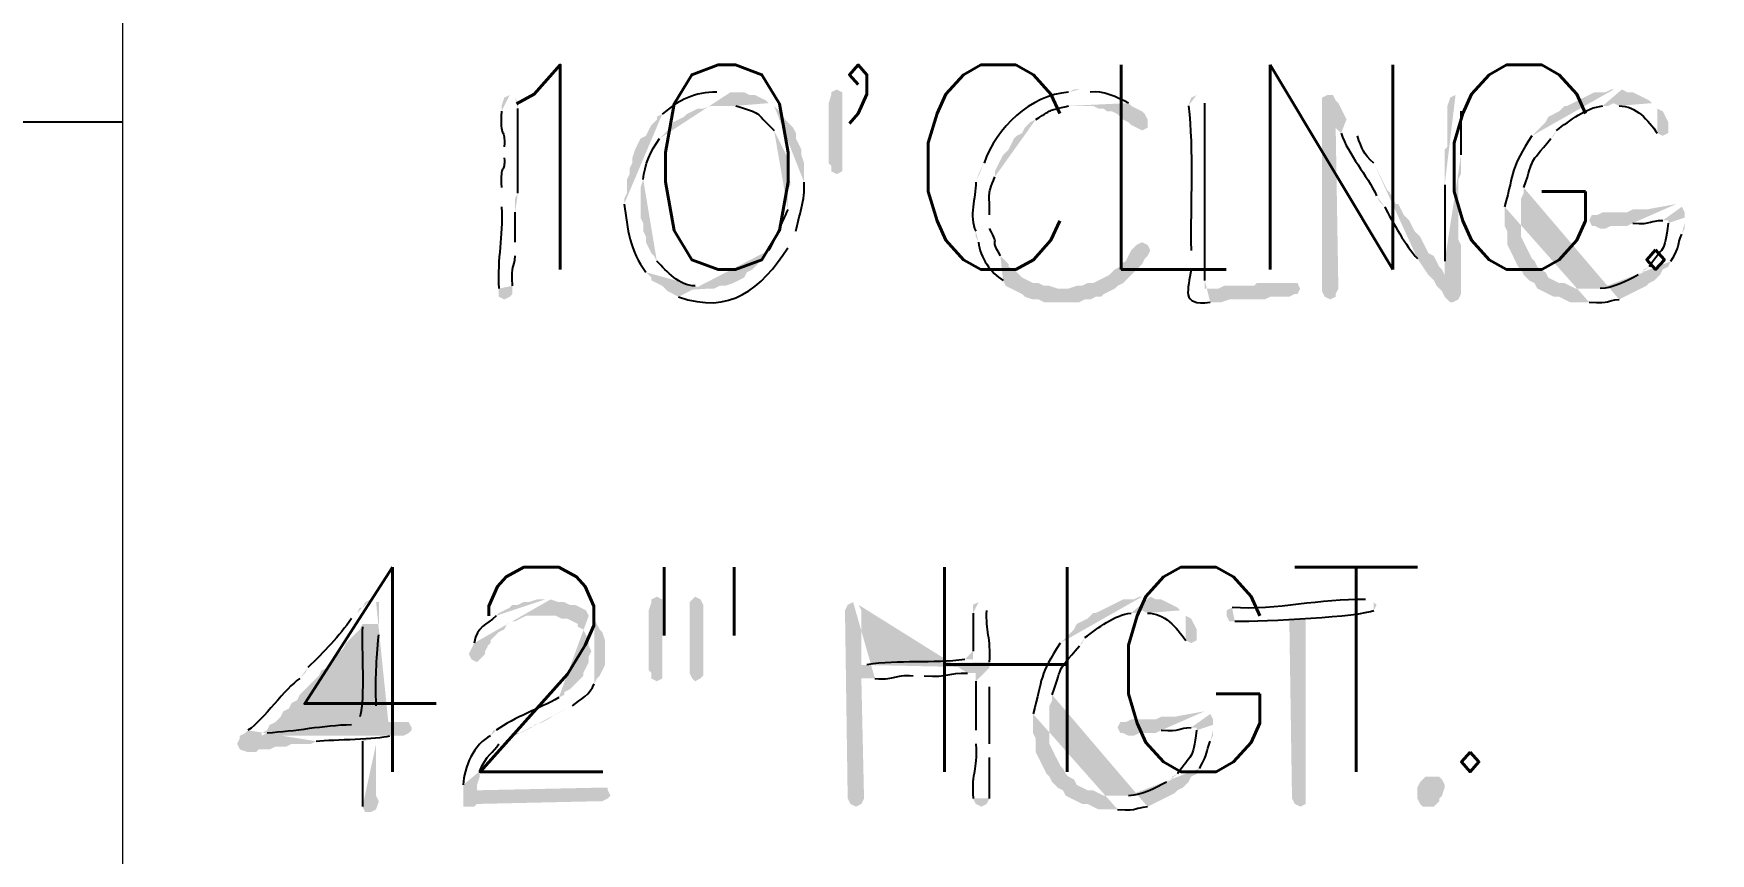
# Model space of a CAD drawing. Header units: inches. Extents: x -167 to 6071, y -6287 to -2731.
# Drawn here: x -82.8 to -49.99, y -5909.12 to -5893.08 of the extents above; entities that cross this region are included whole.
import ezdxf

# ---------------------------------------------------------------- set-up
doc = ezdxf.new("R2010")
doc.units = ezdxf.units.IN
doc.header["$LTSCALE"] = 96
doc.header["$MEASUREMENT"] = 0
doc.linetypes.add('Dash', pattern=[0.225, 0.15, -0.075])
doc.layers.add('Door label', color=5, linetype='Continuous', lineweight=5)
doc.layers.add('Furniture', color=7, linetype='Continuous', lineweight=5, true_color=0x994d00)
doc.layers.add('PDF_Geometry', color=7, linetype='Continuous', true_color=0x4a4a4a)
doc.layers.add('PDF_Solid Fills', color=7, linetype='Continuous')
doc.styles.get("Standard").update_dxf_attribs({"font": 'arial.ttf'})

msp = doc.modelspace()

# ---------------------------------------------------------------- hatches: boundary and pattern name
at = {"layer": 'PDF_Solid Fills', "transparency": 33554559}
h = msp.add_hatch(color=256, dxfattribs=at)
h.paths.add_polyline_path([(-73.483, -5894.282), (-73.59, -5894.335), (-73.643, -5894.495), (-73.643, -5894.602)], flags=0)
h.paths.add_polyline_path([(-73.59, -5895.295), (-73.59, -5895.509)], flags=0)
h.paths.add_polyline_path([(-73.643, -5896.095), (-73.643, -5896.469)], flags=0)
h.paths.add_polyline_path([(-73.697, -5898.069), (-73.697, -5898.229), (-73.59, -5898.282), (-73.483, -5898.229), (-73.43, -5898.175), (-73.43, -5898.015)], flags=0)
h.paths.add_polyline_path([(-73.377, -5897.429), (-73.377, -5897.162)], flags=0)
h.paths.add_polyline_path([(-73.377, -5896.575), (-73.377, -5896.309), (-73.323, -5896.202)], flags=0)
h.paths.add_polyline_path([(-73.323, -5894.549), (-73.323, -5894.442), (-73.377, -5894.335)], flags=0)
h = msp.add_hatch(color=256, dxfattribs=at)
h.paths.add_polyline_path([(-69.27, -5894.175), (-69.43, -5894.229)], flags=0)
h.paths.add_polyline_path([(-70.497, -5894.655), (-70.603, -5894.709), (-70.603, -5894.762), (-70.71, -5894.869), (-70.817, -5895.082), (-70.923, -5895.135), (-71.03, -5895.349), (-71.083, -5895.509), (-71.083, -5895.615), (-71.137, -5895.722), (-71.137, -5895.829), (-71.19, -5895.935), (-71.19, -5896.202), (-71.243, -5896.309), (-71.243, -5896.415)], flags=0)
h.paths.add_polyline_path([(-70.817, -5897.749), (-70.71, -5897.855), (-70.71, -5897.909), (-70.497, -5898.015), (-70.39, -5898.122), (-69.59, -5898.069), (-69.75, -5898.069), (-69.857, -5898.015)], flags=0)
h.paths.add_polyline_path([(-70.603, -5897.535), (-70.657, -5897.429), (-70.71, -5897.375), (-70.817, -5897.162), (-70.817, -5897.055), (-70.87, -5896.949), (-70.87, -5896.789), (-70.923, -5896.682), (-70.923, -5896.095), (-70.87, -5895.935)], flags=0)
h.paths.add_polyline_path([(-70.55, -5895.135), (-70.337, -5894.922), (-70.283, -5894.815), (-70.07, -5894.709), (-70.017, -5894.655), (-69.803, -5894.549), (-69.697, -5894.549), (-69.537, -5894.495), (-69.323, -5894.495), (-68.417, -5894.442), (-68.47, -5894.389), (-68.683, -5894.282), (-68.79, -5894.282), (-68.897, -5894.229), (-69.163, -5894.229)], flags=0)
h = msp.add_hatch(color=256, dxfattribs=at)
h.paths.add_polyline_path([(-68.417, -5894.442), (-69.323, -5894.495), (-69.057, -5894.495)], flags=0)
h.paths.add_polyline_path([(-68.31, -5894.975), (-68.257, -5895.082), (-68.203, -5895.189), (-68.043, -5895.509), (-68.043, -5895.882), (-67.99, -5895.989), (-67.99, -5896.042), (-68.043, -5896.149), (-68.043, -5896.522)], flags=0)
h.paths.add_polyline_path([(-68.417, -5897.322), (-68.47, -5897.429), (-68.577, -5897.482), (-68.63, -5897.589), (-68.737, -5897.695), (-68.843, -5897.749), (-68.897, -5897.855), (-69.11, -5897.962), (-69.27, -5898.015), (-69.377, -5898.015), (-69.483, -5898.069), (-69.59, -5898.069), (-70.39, -5898.122), (-70.177, -5898.229)], flags=0)
h.paths.add_polyline_path([(-68.043, -5897.269), (-67.883, -5896.949)], flags=0)
h.paths.add_polyline_path([(-67.723, -5895.989), (-67.723, -5895.615), (-67.777, -5895.455), (-67.777, -5895.349), (-67.83, -5895.242), (-67.883, -5895.135), (-67.883, -5895.029), (-67.937, -5894.922), (-68.097, -5894.762), (-68.15, -5894.655), (-68.31, -5894.495)], flags=0)
for points in [[(-66.977, -5894.442), (-66.977, -5895.775), (-67.083, -5895.829), (-67.19, -5895.775), (-67.19, -5895.669), (-67.243, -5895.615), (-67.243, -5894.442), (-67.19, -5894.282), (-67.19, -5894.229), (-67.083, -5894.175), (-66.977, -5894.229)], [(-57.483, -5894.282), (-57.59, -5894.335), (-57.59, -5898.122), (-57.537, -5898.229), (-57.43, -5898.282), (-57.323, -5898.229), (-57.323, -5898.175), (-57.27, -5898.069), (-57.323, -5894.869), (-57.11, -5894.762), (-57.163, -5894.655), (-57.27, -5894.442), (-57.323, -5894.389), (-57.377, -5894.282)], [(-61.323, -5894.495), (-62.337, -5894.495), (-62.07, -5894.495), (-61.963, -5894.549), (-61.857, -5894.549), (-61.803, -5894.602), (-61.697, -5894.602), (-61.59, -5894.655), (-61.483, -5894.762), (-61.377, -5894.815), (-61.323, -5894.869), (-61.11, -5894.975), (-61.003, -5894.922), (-61.003, -5894.762), (-61.057, -5894.655), (-61.11, -5894.602), (-61.217, -5894.549)], [(-61.11, -5897.162), (-61.217, -5897.215), (-61.323, -5897.322), (-61.43, -5897.535), (-61.537, -5897.589), (-61.537, -5897.642), (-61.643, -5897.695), (-61.75, -5897.802), (-62.07, -5897.962), (-62.177, -5897.962), (-62.283, -5898.015), (-62.39, -5898.015), (-62.55, -5898.069), (-63.67, -5898.069), (-63.457, -5898.175), (-63.403, -5898.229), (-63.243, -5898.282), (-63.137, -5898.282), (-63.03, -5898.335), (-62.337, -5898.335), (-62.23, -5898.282), (-62.123, -5898.282), (-62.017, -5898.229), (-61.91, -5898.229), (-61.857, -5898.175), (-61.643, -5898.069), (-61.59, -5898.015), (-61.483, -5897.962), (-61.377, -5897.855), (-61.27, -5897.749), (-61.217, -5897.695), (-61.11, -5897.589), (-61.057, -5897.482), (-61.003, -5897.429), (-60.95, -5897.322), (-61.003, -5897.215)], [(-58.23, -5897.962), (-58.87, -5897.962), (-58.923, -5898.015), (-59.51, -5898.015), (-59.617, -5898.069), (-59.883, -5898.069), (-58.017, -5898.069), (-58.07, -5897.962), (-58.123, -5897.962)], [(-70.603, -5904.095), (-70.71, -5904.149), (-70.71, -5904.202), (-70.763, -5904.362), (-70.763, -5905.535), (-70.71, -5905.589), (-70.71, -5905.695), (-70.603, -5905.749), (-70.497, -5905.695), (-70.497, -5904.149)], [(-69.857, -5904.095), (-69.963, -5904.202), (-69.963, -5905.589), (-69.91, -5905.695), (-69.857, -5905.749), (-69.75, -5905.695), (-69.697, -5905.642), (-69.697, -5904.255), (-69.75, -5904.149)], [(-57.91, -5904.522), (-58.23, -5904.522), (-58.177, -5908.042), (-58.123, -5908.149), (-58.017, -5908.202), (-57.91, -5908.149), (-57.91, -5908.042)], [(-71.67, -5907.829), (-74.123, -5907.882), (-74.39, -5907.882), (-74.39, -5908.202), (-74.177, -5908.202), (-74.123, -5908.149), (-71.723, -5908.095), (-71.67, -5908.095), (-71.563, -5908.042), (-71.51, -5907.989), (-71.563, -5907.882), (-71.563, -5907.829)], [(-55.51, -5908.202), (-55.617, -5908.202), (-55.67, -5908.149), (-55.723, -5908.042), (-55.723, -5907.829), (-55.67, -5907.722), (-55.563, -5907.615), (-55.297, -5907.615), (-55.243, -5907.669), (-55.19, -5907.775), (-55.19, -5907.829), (-55.243, -5907.989), (-55.297, -5908.042), (-55.297, -5908.095), (-55.403, -5908.202)]]:
    msp.add_hatch(color=256, dxfattribs=at).paths.add_polyline_path(points)
h = msp.add_hatch(color=256, dxfattribs=at)
h.paths.add_polyline_path([(-62.337, -5894.175), (-62.443, -5894.175), (-62.55, -5894.229)], flags=0)
h.paths.add_polyline_path([(-64.203, -5895.615), (-64.31, -5895.829), (-64.363, -5895.989)], flags=0)
h.paths.add_polyline_path([(-64.363, -5896.949), (-64.363, -5897.055), (-64.31, -5897.162)], flags=0)
h.paths.add_polyline_path([(-63.83, -5897.909), (-63.777, -5898.015), (-63.67, -5898.069), (-62.657, -5898.069), (-62.763, -5898.069), (-62.923, -5898.015), (-63.03, -5898.015), (-63.137, -5897.962), (-63.243, -5897.962), (-63.457, -5897.855), (-63.51, -5897.802), (-63.617, -5897.695), (-63.723, -5897.642), (-63.723, -5897.589), (-63.83, -5897.482), (-63.883, -5897.429)], flags=0)
h.paths.add_polyline_path([(-64.097, -5896.895), (-64.097, -5896.629)], flags=0)
h.paths.add_polyline_path([(-63.99, -5895.882), (-63.99, -5895.775), (-63.83, -5895.455), (-63.723, -5895.349), (-63.617, -5895.135), (-63.563, -5895.082), (-63.457, -5895.029), (-63.403, -5894.922), (-63.297, -5894.815), (-63.19, -5894.762)], flags=0)
h.paths.add_polyline_path([(-62.55, -5894.495), (-61.323, -5894.495), (-61.377, -5894.442)], flags=0)
h.paths.add_polyline_path([(-62.123, -5894.229), (-62.23, -5894.175)], flags=0)
h = msp.add_hatch(color=256, dxfattribs=at)
h.paths.add_polyline_path([(-60.043, -5894.282), (-60.15, -5894.335), (-60.203, -5894.495)], flags=0)
h.paths.add_polyline_path([(-60.15, -5897.322), (-60.15, -5897.695)], flags=0)
h.paths.add_polyline_path([(-59.777, -5898.335), (-59.563, -5898.335), (-59.403, -5898.282), (-58.71, -5898.282), (-58.603, -5898.229), (-58.23, -5898.229), (-58.123, -5898.175), (-58.07, -5898.175), (-58.017, -5898.069), (-59.883, -5898.069), (-59.883, -5897.909)], flags=0)
h.paths.add_polyline_path([(-59.883, -5894.442), (-59.937, -5894.335)], flags=0)
h = msp.add_hatch(color=256, dxfattribs=at)
h.paths.add_polyline_path([(-54.977, -5894.282), (-55.083, -5894.335), (-55.137, -5894.495), (-55.137, -5895.295), (-55.19, -5895.349), (-55.19, -5896.042)], flags=0)
h.paths.add_polyline_path([(-55.19, -5897.535), (-55.19, -5897.802), (-55.51, -5897.802), (-55.403, -5897.909), (-55.35, -5898.015), (-55.243, -5898.122), (-55.19, -5898.229), (-55.083, -5898.335), (-55.03, -5898.335), (-54.923, -5898.282), (-54.87, -5898.175), (-54.87, -5897.215), (-54.923, -5897.109), (-54.923, -5895.935), (-54.87, -5895.829), (-54.87, -5895.455)], flags=0)
h.paths.add_polyline_path([(-54.87, -5894.602), (-54.87, -5894.335)], flags=0)
h = msp.add_hatch(color=256, dxfattribs=at)
h.paths.add_polyline_path([(-51.883, -5894.175), (-51.937, -5894.175), (-52.043, -5894.229), (-52.257, -5894.229), (-52.79, -5894.495), (-52.843, -5894.495), (-52.95, -5894.602), (-53.163, -5894.709), (-53.217, -5894.815), (-53.483, -5895.082)], flags=0)
h.paths.add_polyline_path([(-54.017, -5896.469), (-54.017, -5896.842), (-53.963, -5896.949), (-53.963, -5897.215), (-53.75, -5897.642), (-53.697, -5897.695), (-53.643, -5897.802), (-53.537, -5897.909), (-53.43, -5897.962), (-53.377, -5898.069), (-53.057, -5898.229), (-52.95, -5898.229), (-52.737, -5898.335), (-52.363, -5898.335)], flags=0)
h.paths.add_polyline_path([(-51.777, -5898.282), (-51.35, -5898.069), (-52.63, -5898.069), (-52.843, -5897.962), (-52.95, -5897.962), (-53.163, -5897.855), (-53.217, -5897.749), (-53.323, -5897.695), (-53.377, -5897.642), (-53.43, -5897.535), (-53.483, -5897.482), (-53.697, -5897.055), (-53.697, -5896.309), (-53.643, -5896.202), (-53.643, -5896.095)], flags=0)
h.paths.add_polyline_path([(-53.11, -5895.135), (-53.057, -5895.082), (-53.003, -5894.975)], flags=0)
h.paths.add_polyline_path([(-52.097, -5894.495), (-51.99, -5894.495), (-51.883, -5894.442), (-51.137, -5894.442), (-51.19, -5894.389), (-51.51, -5894.229), (-51.617, -5894.229), (-51.723, -5894.175)], flags=0)
h = msp.add_hatch(color=256, dxfattribs=at)
h.paths.add_polyline_path([(-51.137, -5894.442), (-51.883, -5894.442), (-51.777, -5894.495)], flags=0)
h.paths.add_polyline_path([(-51.03, -5895.029), (-50.923, -5895.082), (-50.817, -5895.029), (-50.817, -5894.815), (-50.923, -5894.602), (-51.03, -5894.549)], flags=0)
h = msp.add_hatch(color=256, dxfattribs=at)
h.paths.add_polyline_path([(-57.11, -5894.762), (-57.323, -5894.869), (-57.323, -5894.922), (-57.217, -5895.029)], flags=0)
h.paths.add_polyline_path([(-56.523, -5896.255), (-56.47, -5896.362), (-56.363, -5896.469)], flags=0)
h.paths.add_polyline_path([(-55.723, -5897.482), (-55.617, -5897.642), (-55.51, -5897.802), (-55.19, -5897.802), (-55.243, -5897.695), (-55.297, -5897.642), (-55.403, -5897.429), (-55.51, -5897.375), (-55.67, -5897.055), (-55.777, -5896.949), (-55.83, -5896.842), (-55.883, -5896.735), (-55.99, -5896.629), (-56.043, -5896.522), (-56.097, -5896.415), (-56.15, -5896.415), (-56.257, -5896.202), (-56.31, -5896.149), (-56.577, -5895.615)], flags=0)
h.paths.add_polyline_path([(-56.897, -5895.082), (-57.003, -5894.869)], flags=0)
h = msp.add_hatch(color=256, dxfattribs=at)
h.paths.add_polyline_path([(-50.657, -5896.415), (-51.243, -5896.522), (-51.51, -5896.522), (-51.617, -5896.575), (-52.097, -5896.575), (-52.203, -5896.629), (-52.31, -5896.629), (-52.363, -5896.735), (-52.31, -5896.842), (-52.257, -5896.842), (-52.15, -5896.895), (-52.043, -5896.895), (-51.937, -5896.842), (-51.617, -5896.842), (-51.51, -5896.789)], flags=0)
h.paths.add_polyline_path([(-50.923, -5896.735), (-50.817, -5896.735), (-50.497, -5896.682), (-50.497, -5896.575), (-50.55, -5896.469)], flags=0)
h = msp.add_hatch(color=256, dxfattribs=at)
h.paths.add_polyline_path([(-50.497, -5896.682), (-50.817, -5896.735), (-50.817, -5896.789)], flags=0)
h.paths.add_polyline_path([(-51.19, -5897.642), (-51.297, -5897.695), (-51.297, -5897.749), (-51.403, -5897.802)], flags=0)
h.paths.add_polyline_path([(-52.15, -5898.069), (-52.31, -5898.069), (-51.35, -5898.069), (-51.243, -5898.015), (-51.19, -5897.962), (-51.083, -5897.909), (-50.977, -5897.802), (-50.923, -5897.695), (-50.817, -5897.642), (-50.763, -5897.535)], flags=0)
h.paths.add_polyline_path([(-50.55, -5897.002), (-50.497, -5896.895), (-50.497, -5896.789)], flags=0)
h = msp.add_hatch(color=256, dxfattribs=at)
h.paths.add_polyline_path([(-76.203, -5904.149), (-76.31, -5904.202), (-76.363, -5904.309), (-76.417, -5904.309), (-76.47, -5904.415), (-76.577, -5904.522)], flags=0)
h.paths.add_polyline_path([(-77.43, -5905.482), (-77.483, -5905.589), (-77.59, -5905.695)], flags=0)
h.paths.add_polyline_path([(-78.603, -5906.709), (-78.657, -5906.762), (-78.763, -5906.815), (-78.763, -5906.869), (-78.817, -5906.975), (-78.763, -5907.082), (-78.603, -5907.135), (-78.443, -5907.135), (-78.39, -5907.082), (-78.177, -5907.082), (-78.07, -5907.029), (-77.857, -5907.029), (-77.75, -5906.975), (-77.377, -5906.975), (-77.27, -5906.922)], flags=0)
h.paths.add_polyline_path([(-75.83, -5906.815), (-75.563, -5906.815), (-78.337, -5906.815), (-78.337, -5906.762), (-78.23, -5906.709), (-78.177, -5906.602), (-78.07, -5906.549), (-77.963, -5906.442), (-77.91, -5906.335), (-77.803, -5906.282), (-77.75, -5906.175), (-77.643, -5906.122), (-77.59, -5906.015), (-77.43, -5905.855), (-77.323, -5905.749), (-77.217, -5905.642), (-77.163, -5905.535), (-77.057, -5905.482), (-77.003, -5905.375), (-76.737, -5905.109), (-76.683, -5905.002), (-76.417, -5904.735), (-76.363, -5904.629), (-76.043, -5904.629), (-76.043, -5904.202), (-76.097, -5904.202)], flags=0)
h = msp.add_hatch(color=256, dxfattribs=at)
h.paths.add_polyline_path([(-72.79, -5904.149), (-72.95, -5904.149), (-73.11, -5904.202), (-73.217, -5904.202), (-73.323, -5904.255), (-73.43, -5904.255), (-73.483, -5904.309), (-73.697, -5904.415), (-73.75, -5904.469)], flags=0)
h.paths.add_polyline_path([(-74.177, -5905.002), (-74.283, -5905.215), (-74.23, -5905.322), (-74.123, -5905.375), (-73.963, -5905.215), (-73.963, -5905.162), (-73.91, -5905.055), (-73.857, -5905.002), (-73.857, -5904.949), (-73.697, -5904.789), (-73.59, -5904.735), (-73.537, -5904.629), (-73.43, -5904.575), (-73.377, -5904.575), (-73.163, -5904.469), (-71.937, -5904.469), (-71.99, -5904.362), (-72.203, -5904.255), (-72.31, -5904.255), (-72.417, -5904.202), (-72.523, -5904.202), (-72.683, -5904.149)], flags=0)
h = msp.add_hatch(color=256, dxfattribs=at)
h.paths.add_polyline_path([(-66.763, -5904.202), (-66.87, -5904.255), (-66.923, -5904.362), (-66.87, -5908.042), (-66.817, -5908.149), (-66.71, -5908.202), (-66.603, -5908.149), (-66.55, -5908.042), (-66.603, -5905.695), (-66.337, -5905.695)], flags=0)
h.paths.add_polyline_path([(-65.59, -5905.642), (-65.377, -5905.642)], flags=0)
h.paths.add_polyline_path([(-64.523, -5905.589), (-64.363, -5905.589), (-64.097, -5905.482), (-66.603, -5905.429), (-66.603, -5904.362), (-66.657, -5904.255)], flags=0)
h = msp.add_hatch(color=256, dxfattribs=at)
h.paths.add_polyline_path([(-64.31, -5904.202), (-64.417, -5904.255), (-64.417, -5904.415)], flags=0)
h.paths.add_polyline_path([(-64.417, -5905.162), (-64.417, -5905.322), (-64.577, -5905.322)], flags=0)
h.paths.add_polyline_path([(-66.497, -5905.429), (-66.603, -5905.429), (-64.097, -5905.482), (-64.097, -5905.375)], flags=0)
h.paths.add_polyline_path([(-64.15, -5904.362), (-64.203, -5904.255)], flags=0)
h = msp.add_hatch(color=256, dxfattribs=at)
h.paths.add_polyline_path([(-61.11, -5904.095), (-61.163, -5904.095), (-61.27, -5904.149), (-61.483, -5904.149), (-62.017, -5904.415), (-62.07, -5904.415), (-62.177, -5904.522), (-62.39, -5904.629), (-62.443, -5904.735), (-62.55, -5904.842), (-62.71, -5905.002)], flags=0)
h.paths.add_polyline_path([(-63.243, -5906.389), (-63.243, -5906.762), (-63.19, -5906.869), (-63.19, -5907.135), (-62.977, -5907.562), (-62.923, -5907.615), (-62.87, -5907.722), (-62.763, -5907.829), (-62.657, -5907.882), (-62.603, -5907.989), (-62.283, -5908.149), (-62.177, -5908.149), (-61.963, -5908.255), (-61.59, -5908.255)], flags=0)
h.paths.add_polyline_path([(-61.003, -5908.202), (-60.577, -5907.989), (-61.857, -5907.989), (-62.07, -5907.882), (-62.177, -5907.882), (-62.39, -5907.775), (-62.443, -5907.669), (-62.55, -5907.615), (-62.603, -5907.562), (-62.657, -5907.455), (-62.71, -5907.402), (-62.817, -5907.189), (-62.87, -5907.082), (-62.923, -5906.975), (-62.923, -5906.229), (-62.87, -5906.122), (-62.87, -5906.015)], flags=0)
h.paths.add_polyline_path([(-62.337, -5905.055), (-62.283, -5905.002), (-62.23, -5904.895)], flags=0)
h.paths.add_polyline_path([(-61.323, -5904.415), (-61.217, -5904.415), (-61.11, -5904.362), (-60.363, -5904.362), (-60.417, -5904.309), (-60.737, -5904.149), (-60.843, -5904.149), (-60.95, -5904.095)], flags=0)
h = msp.add_hatch(color=256, dxfattribs=at)
h.paths.add_polyline_path([(-56.683, -5904.149), (-56.737, -5904.149)], flags=0)
h.paths.add_polyline_path([(-59.35, -5904.309), (-59.457, -5904.362), (-59.457, -5904.469), (-59.403, -5904.575), (-59.297, -5904.575)], flags=0)
h.paths.add_polyline_path([(-56.577, -5904.362), (-56.523, -5904.255), (-56.577, -5904.202)], flags=0)
h = msp.add_hatch(color=256, dxfattribs=at)
h.paths.add_polyline_path([(-71.937, -5904.469), (-72.79, -5904.469), (-72.577, -5904.469), (-72.47, -5904.522), (-72.363, -5904.522), (-72.15, -5904.629), (-72.15, -5904.682), (-72.043, -5904.735), (-71.937, -5904.949), (-71.937, -5905.055), (-71.883, -5905.162), (-71.937, -5905.269), (-71.937, -5905.375), (-72.043, -5905.589), (-72.043, -5905.642), (-72.15, -5905.749), (-72.203, -5905.802), (-72.31, -5905.909), (-72.417, -5905.962), (-72.417, -5906.015), (-72.523, -5906.069)], flags=0)
h.paths.add_polyline_path([(-73.75, -5906.709), (-73.803, -5906.709), (-73.857, -5906.815)], flags=0)
h.paths.add_polyline_path([(-74.39, -5907.775), (-74.39, -5907.882), (-74.123, -5907.882), (-74.123, -5907.775), (-74.07, -5907.615), (-74.07, -5907.509)], flags=0)
h.paths.add_polyline_path([(-73.697, -5906.975), (-73.483, -5906.869), (-73.377, -5906.762), (-73.27, -5906.762), (-73.057, -5906.655), (-73.003, -5906.602), (-72.843, -5906.549), (-72.737, -5906.495), (-72.577, -5906.389), (-72.257, -5906.229)], flags=0)
h.paths.add_polyline_path([(-71.83, -5905.802), (-71.777, -5905.695), (-71.723, -5905.642), (-71.617, -5905.429), (-71.617, -5904.949), (-71.67, -5904.789), (-71.723, -5904.735), (-71.777, -5904.629), (-71.83, -5904.522)], flags=0)
h = msp.add_hatch(color=256, dxfattribs=at)
h.paths.add_polyline_path([(-60.363, -5904.362), (-61.11, -5904.362), (-61.003, -5904.415)], flags=0)
h.paths.add_polyline_path([(-60.257, -5904.949), (-60.15, -5905.002), (-60.043, -5904.949), (-60.043, -5904.735), (-60.15, -5904.522), (-60.257, -5904.469)], flags=0)
h = msp.add_hatch(color=256, dxfattribs=at)
h.paths.add_polyline_path([(-76.043, -5904.629), (-76.363, -5904.629), (-76.363, -5904.682)], flags=0)
h.paths.add_polyline_path([(-76.417, -5906.442), (-76.417, -5906.602), (-76.577, -5906.602)], flags=0)
h.paths.add_polyline_path([(-78.23, -5906.762), (-78.337, -5906.815), (-75.563, -5906.815), (-75.457, -5906.762), (-75.403, -5906.709), (-75.403, -5906.655), (-75.457, -5906.549), (-76.097, -5906.549), (-76.097, -5906.229)], flags=0)
h.paths.add_polyline_path([(-76.043, -5904.842), (-76.043, -5904.735)], flags=0)
h = msp.add_hatch(color=256, dxfattribs=at)
h.paths.add_polyline_path([(-64.097, -5905.482), (-64.363, -5905.589), (-64.363, -5905.749)], flags=0)
h.paths.add_polyline_path([(-64.363, -5906.709), (-64.363, -5906.975)], flags=0)
h.paths.add_polyline_path([(-64.417, -5908.042), (-64.363, -5908.149), (-64.257, -5908.202), (-64.15, -5908.149), (-64.097, -5908.042)], flags=0)
h.paths.add_polyline_path([(-64.097, -5907.242), (-64.097, -5906.975)], flags=0)
h.paths.add_polyline_path([(-64.097, -5905.855), (-64.097, -5905.589)], flags=0)
h = msp.add_hatch(color=256, dxfattribs=at)
h.paths.add_polyline_path([(-59.883, -5906.335), (-60.47, -5906.442), (-60.737, -5906.442), (-60.843, -5906.495), (-61.323, -5906.495), (-61.43, -5906.549), (-61.537, -5906.549), (-61.59, -5906.655), (-61.537, -5906.762), (-61.483, -5906.762), (-61.377, -5906.815), (-61.27, -5906.815), (-61.163, -5906.762), (-60.843, -5906.762), (-60.737, -5906.709)], flags=0)
h.paths.add_polyline_path([(-60.15, -5906.655), (-60.043, -5906.655), (-59.723, -5906.602), (-59.723, -5906.495), (-59.777, -5906.389)], flags=0)
h = msp.add_hatch(color=256, dxfattribs=at)
h.paths.add_polyline_path([(-76.097, -5906.869), (-76.363, -5906.869), (-76.363, -5906.922)], flags=0)
h.paths.add_polyline_path([(-76.363, -5908.202), (-76.31, -5908.309), (-76.203, -5908.309), (-76.097, -5908.255), (-76.043, -5908.095), (-76.097, -5907.989), (-76.097, -5906.975)], flags=0)
h = msp.add_hatch(color=256, dxfattribs=at)
h.paths.add_polyline_path([(-59.723, -5906.602), (-60.043, -5906.655), (-60.043, -5906.709)], flags=0)
h.paths.add_polyline_path([(-60.417, -5907.562), (-60.523, -5907.615), (-60.523, -5907.669), (-60.63, -5907.722)], flags=0)
h.paths.add_polyline_path([(-61.377, -5907.989), (-61.537, -5907.989), (-60.577, -5907.989), (-60.47, -5907.935), (-60.417, -5907.882), (-60.31, -5907.829), (-60.203, -5907.722), (-60.15, -5907.615), (-60.043, -5907.562), (-59.99, -5907.455)], flags=0)
h.paths.add_polyline_path([(-59.777, -5906.922), (-59.723, -5906.815), (-59.723, -5906.709)], flags=0)

# ---------------------------------------------------------------- linework, layer by layer
at = {"layer": 'Furniture', "transparency": 33554687}
msp.add_lwpolyline([(-43.083, -5840.575), (-81.057, -5840.575), (-81.057, -5924.095)], dxfattribs=at)
at = {"layer": 'Furniture', "linetype": 'Dash', "ltscale": 0.4, "transparency": 33554687}
msp.add_lwpolyline([(-81.057, -5894.815), (-103.083, -5894.815)], dxfattribs=at)
at = {"layer": 'PDF_Geometry'}
msp.add_lwpolyline([(-81.057, -5894.815), (-87.083, -5894.815)], dxfattribs=at)
at = {"layer": 'PDF_Geometry', "color": 7}
for points in [[(-69.43, -5894.229), (-69.855, -5894.221), (-70.178, -5894.379), (-70.497, -5894.655)], [(-62.55, -5894.229), (-63.302, -5894.279), (-63.961, -5894.922), (-64.203, -5895.615)], [(-61.377, -5894.442), (-61.589, -5894.326), (-61.883, -5894.192), (-62.123, -5894.229)], [(-59.883, -5897.909), (-59.883, -5896.753), (-59.883, -5895.598), (-59.883, -5894.442)], [(-73.643, -5894.602), (-73.682, -5895.164), (-73.565, -5894.899), (-73.59, -5895.295)], [(-73.323, -5896.202), (-73.323, -5895.651), (-73.323, -5895.1), (-73.323, -5894.549)], [(-69.057, -5894.495), (-68.53, -5894.661), (-68.714, -5894.587), (-68.31, -5894.975)], [(-63.19, -5894.762), (-62.792, -5894.519), (-62.985, -5894.609), (-62.55, -5894.495)], [(-60.203, -5894.495), (-60.096, -5895.372), (-60.173, -5896.408), (-60.15, -5897.322)], [(-54.87, -5895.455), (-54.87, -5895.171), (-54.87, -5894.887), (-54.87, -5894.602)], [(-53.003, -5894.975), (-52.736, -5894.784), (-52.436, -5894.533), (-52.097, -5894.495)], [(-51.777, -5894.495), (-51.447, -5894.495), (-51.21, -5894.775), (-51.03, -5895.029)], [(-57.217, -5895.029), (-57.07, -5895.463), (-56.707, -5895.84), (-56.523, -5896.255)], [(-56.577, -5895.615), (-56.778, -5895.441), (-56.81, -5895.335), (-56.897, -5895.082)], [(-53.483, -5895.082), (-53.898, -5895.707), (-53.827, -5895.768), (-54.017, -5896.469)], [(-70.87, -5895.935), (-70.847, -5895.655), (-70.726, -5895.363), (-70.55, -5895.135)], [(-53.643, -5896.095), (-53.41, -5895.433), (-53.579, -5895.703), (-53.11, -5895.135)], [(-73.59, -5895.509), (-73.569, -5895.847), (-73.675, -5895.58), (-73.643, -5896.095)], [(-67.883, -5896.949), (-67.832, -5896.657), (-67.691, -5896.333), (-67.723, -5895.989)], [(-64.363, -5895.989), (-64.363, -5896.301), (-64.508, -5896.645), (-64.363, -5896.949)], [(-64.097, -5896.629), (-64.08, -5896.167), (-64.16, -5896.303), (-63.99, -5895.882)], [(-55.19, -5896.042), (-55.19, -5896.54), (-55.19, -5897.038), (-55.19, -5897.535)], [(-73.643, -5896.469), (-73.61, -5897.09), (-73.731, -5897.442), (-73.697, -5898.069)], [(-73.377, -5897.162), (-73.377, -5896.967), (-73.377, -5896.771), (-73.377, -5896.575)], [(-71.243, -5896.415), (-71.18, -5896.908), (-71.13, -5897.333), (-70.817, -5897.749)], [(-68.043, -5896.522), (-68.172, -5896.803), (-68.261, -5897.037), (-68.417, -5897.322)], [(-56.363, -5896.469), (-56.217, -5896.763), (-55.942, -5897.249), (-55.723, -5897.482)], [(-51.51, -5896.789), (-51.115, -5896.818), (-51.183, -5896.736), (-50.923, -5896.735)], [(-63.883, -5897.429), (-64.119, -5897.011), (-63.861, -5897.313), (-64.097, -5896.895)], [(-50.817, -5896.789), (-50.89, -5897.398), (-50.919, -5897.234), (-51.19, -5897.642)], [(-50.763, -5897.535), (-50.569, -5897.202), (-50.652, -5897.241), (-50.55, -5897.002)], [(-70.177, -5898.229), (-69.181, -5898.591), (-68.554, -5898.074), (-68.043, -5897.269)], [(-64.31, -5897.162), (-64.283, -5897.463), (-64.069, -5897.761), (-63.83, -5897.909)], [(-73.43, -5898.015), (-73.459, -5897.556), (-73.394, -5897.71), (-73.377, -5897.429)], [(-69.857, -5898.015), (-70.162, -5898.016), (-70.406, -5897.738), (-70.603, -5897.535)], [(-60.15, -5897.695), (-60.202, -5898.086), (-60.372, -5898.415), (-59.777, -5898.335)], [(-51.403, -5897.802), (-51.65, -5897.929), (-51.87, -5898.055), (-52.15, -5898.069)], [(-52.363, -5898.335), (-51.904, -5898.365), (-52.058, -5898.3), (-51.777, -5898.282)]]:
    msp.add_open_spline(points, degree=3, dxfattribs=at)
at = {"layer": 'PDF_Geometry'}
for points in [[(-56.737, -5904.149), (-57.634, -5904.134), (-58.464, -5904.361), (-59.35, -5904.309)], [(-76.577, -5904.522), (-76.824, -5904.871), (-77.115, -5905.173), (-77.43, -5905.482)], [(-73.75, -5904.469), (-73.94, -5904.667), (-74.122, -5904.658), (-74.177, -5905.002)], [(-64.417, -5904.415), (-64.417, -5904.664), (-64.417, -5904.913), (-64.417, -5905.162)], [(-64.097, -5905.375), (-64.063, -5904.901), (-64.171, -5904.772), (-64.15, -5904.362)], [(-62.23, -5904.895), (-61.962, -5904.704), (-61.663, -5904.454), (-61.323, -5904.415)], [(-61.003, -5904.415), (-60.674, -5904.415), (-60.436, -5904.695), (-60.257, -5904.949)], [(-59.297, -5904.575), (-58.702, -5904.58), (-56.831, -5904.484), (-56.577, -5904.362)], [(-76.363, -5904.682), (-76.393, -5905.135), (-76.303, -5906.057), (-76.417, -5906.442)], [(-76.097, -5906.229), (-76.106, -5905.675), (-76.101, -5905.382), (-76.043, -5904.842)], [(-62.71, -5905.002), (-63.124, -5905.627), (-63.054, -5905.688), (-63.243, -5906.389)], [(-62.87, -5906.015), (-62.636, -5905.353), (-62.806, -5905.623), (-62.337, -5905.055)], [(-64.577, -5905.322), (-65.211, -5905.411), (-65.866, -5905.325), (-66.497, -5905.429)], [(-65.377, -5905.642), (-64.877, -5905.681), (-64.915, -5905.578), (-64.523, -5905.589)], [(-77.59, -5905.695), (-77.875, -5905.887), (-78.291, -5906.494), (-78.603, -5906.709)], [(-72.257, -5906.229), (-72.105, -5906.106), (-71.903, -5906.002), (-71.83, -5905.802)], [(-66.337, -5905.695), (-65.879, -5905.727), (-66.001, -5905.614), (-65.59, -5905.642)], [(-64.363, -5905.749), (-64.363, -5906.069), (-64.363, -5906.389), (-64.363, -5906.709)], [(-64.097, -5906.975), (-64.097, -5906.602), (-64.097, -5906.229), (-64.097, -5905.855)], [(-72.523, -5906.069), (-72.919, -5906.292), (-73.373, -5906.442), (-73.75, -5906.709)], [(-76.577, -5906.602), (-77.139, -5906.613), (-77.676, -5906.736), (-78.23, -5906.762)], [(-77.27, -5906.922), (-76.906, -5906.883), (-76.075, -5906.889), (-75.83, -5906.815)], [(-73.857, -5906.815), (-74.175, -5906.963), (-74.386, -5907.446), (-74.39, -5907.775)], [(-60.737, -5906.709), (-60.342, -5906.738), (-60.41, -5906.656), (-60.15, -5906.655)], [(-60.043, -5906.709), (-60.117, -5907.318), (-60.146, -5907.154), (-60.417, -5907.562)], [(-76.363, -5906.922), (-76.363, -5907.349), (-76.363, -5907.775), (-76.363, -5908.202)], [(-74.07, -5907.509), (-73.94, -5907.175), (-73.794, -5907.151), (-73.697, -5906.975)], [(-64.363, -5906.975), (-64.328, -5907.543), (-64.452, -5907.474), (-64.417, -5908.042)], [(-59.99, -5907.455), (-59.795, -5907.122), (-59.879, -5907.161), (-59.777, -5906.922)], [(-64.097, -5908.042), (-64.097, -5907.775), (-64.097, -5907.509), (-64.097, -5907.242)], [(-60.63, -5907.722), (-60.876, -5907.849), (-61.097, -5907.975), (-61.377, -5907.989)], [(-61.59, -5908.255), (-61.13, -5908.285), (-61.284, -5908.22), (-61.003, -5908.202)]]:
    msp.add_open_spline(points, degree=3, dxfattribs=at)

# ---------------------------------------------------------------- texts
at = {"layer": 'Door label', "insert": (-74.378, -5893.695), "char_height": 4, "attachment_point": 1}
msp.add_mtext_dynamic_manual_height_columns("\\pxsm1.3;{\\Fsimplex|c129;10\\Fsimplex|c134;'CLNG.}", width=3.08976, gutter_width=1, heights=[0], dxfattribs=at)
at = {"layer": 'Door label', "insert": (-78.006, -5903.518), "char_height": 4, "width": 92.66896, "attachment_point": 1}
msp.add_mtext('{\\Fsimplex|c129;42" HGT.\\P1/2 WALL\\PW/ CAP}', dxfattribs=at)

doc.saveas('drawing.dxf')
